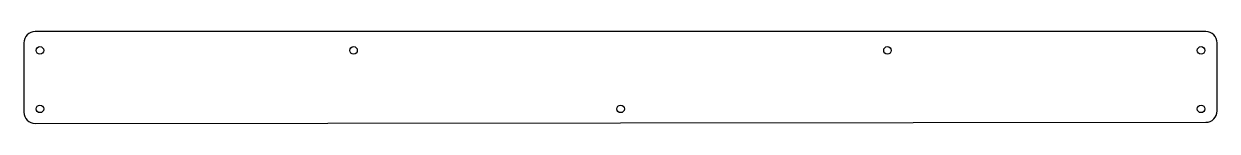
# Model space of a CAD drawing. Extents: x 37 to 384, y -88 to -61.
import ezdxf

# ---------------------------------------------------------------- set-up
doc = ezdxf.new("R2010")
doc.units = 0
doc.layers.get('0').update_dxf_attribs({"linetype": 'continuous'})

# ---------------------------------------------------------------- blocks, each defined once
blk = doc.blocks.new('PART__FEATURE')
at = {"color": 0}
for p, q in [((380.9, -60.86), (39.85, -60.86)), ((36.55, -64.17), (36.55, -84.31)), ((384.22, -84), (384.21, -64.17)), ((39.86, -87.61), (380.91, -87.31))]:
    blk.add_line(p, q, dxfattribs=at)
for centre in [(41.24, -66.34), (132.6, -66.34), (288.16, -66.34), (379.52, -66.34), (41.24, -83.39), (210.42, -83.39), (379.52, -83.39)]:
    blk.add_circle(centre, 1.1, dxfattribs=at)
for centre, start, end in [((39.86, -64.17), 90.052, -179.948), ((380.91, -64.17), 0.052, 90.052), ((39.86, -84.31), -179.948, -89.9483), ((380.91, -84), -89.948, 0.052)]:
    blk.add_arc(centre, 3.31, start, end, dxfattribs=at)

msp = doc.modelspace()

# ---------------------------------------------------------------- block references
at = {"color": 0}
msp.add_blockref('PART__FEATURE', (0, 0), dxfattribs=at)

doc.saveas('drawing.dxf')
